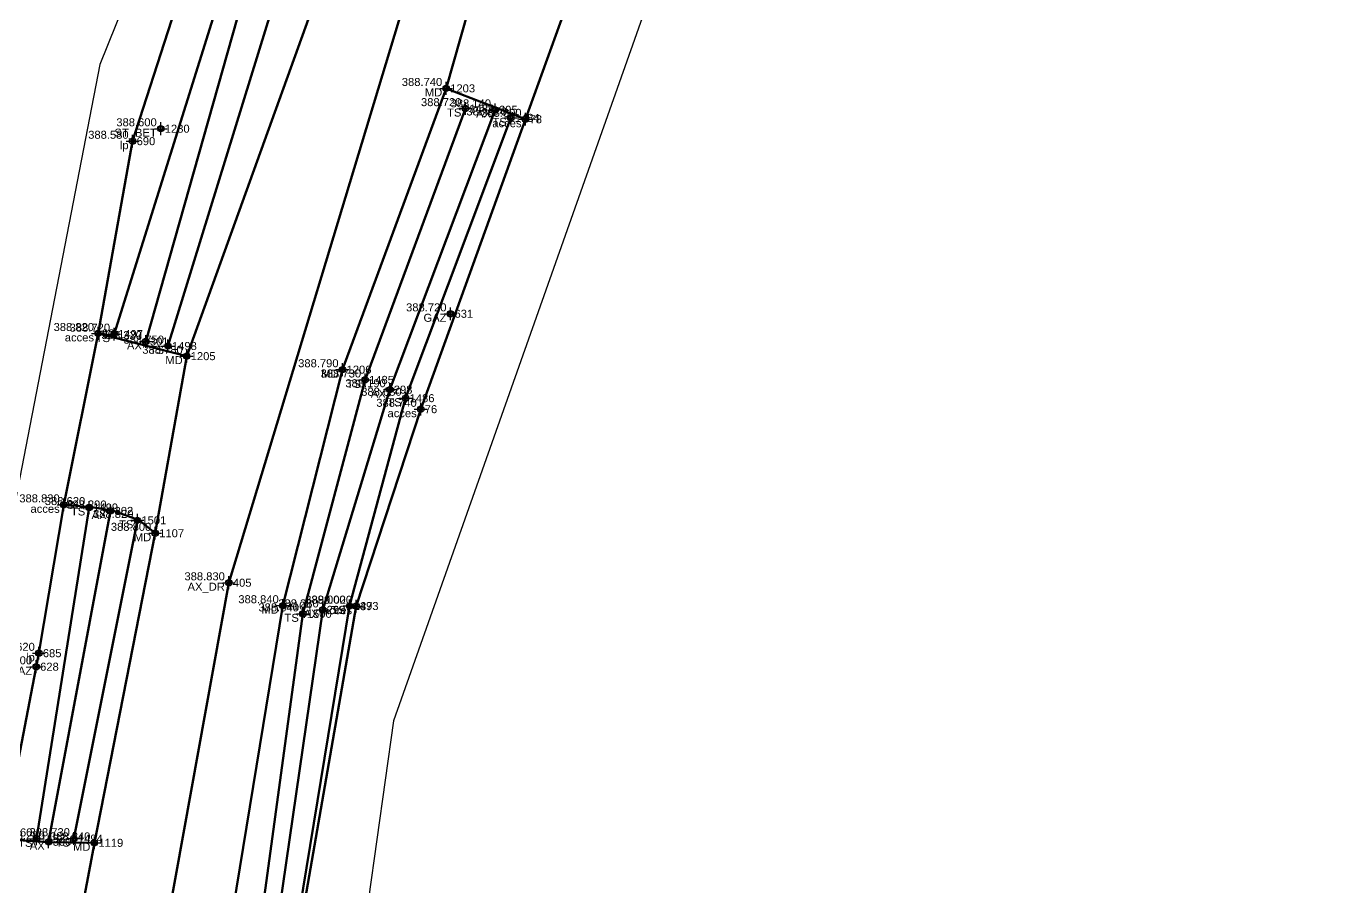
# Model space of a CAD drawing. Extents: x 396921 to 401273, y 555385 to 556691.
# Drawn here: x 400927.55 to 400968.64, y 555964.22 to 555991.08 of the extents above; entities that cross this region are included whole.
import ezdxf
from ezdxf.enums import TextEntityAlignment as Align

# ---------------------------------------------------------------- set-up
doc = ezdxf.new("R2010")
doc.units = 0
doc.header["$PDMODE"] = 34
doc.header["$PDSIZE"] = 0.2
for name, color, linetype in [('Boundary', 30, 'Continuous'), ('TOPO_CERC', 1, 'Continuous'), ('TOPO_CODE', 7, 'Continuous'), ('TOPO_ELEVATION', 7, 'Continuous'), ('TOPO_POINT_ID', 7, 'Continuous'), ('TOPO_POINTS', 7, 'Continuous'), ('TOPO_SYMBOL', 1, 'Continuous')]:
    doc.layers.add(name, color=color, linetype=linetype)
doc.layers.add('RO-LINES-LIN', color=7, linetype='Continuous', lineweight=25)
doc.styles.get("Standard").update_dxf_attribs({"font": 'arial.ttf'})

# ---------------------------------------------------------------- blocks, each defined once
blk = doc.blocks.new('PUNCTOPO')
at = {"layer": 'TOPO_CERC'}
blk.add_circle((0, 0), 0.25, dxfattribs=at)
at = {"layer": 'TOPO_SYMBOL'}
blk.add_point((0, 0), dxfattribs=at)

msp = doc.modelspace()

# ---------------------------------------------------------------- linework, layer by layer
at = {"layer": 'Boundary'}
for points in [[(401026.457, 556114.84), (401010.095, 556092.92), (400975.755, 556060.435), (400946.971, 556029.465), (400939.868, 556014.719), (400929.846, 555989.889), (400924.387, 555961.745), (400919.594, 555929.028), (400914.139, 555918.105), (400906.84, 555905.254)], [(401096.203, 555908.961), (401085.796, 555931.07), (401075.879, 555955.856), (401071.065, 555972.633), (401065.601, 555995.912), (401060.391, 556028.251), (401056.358, 556057.512), (401053.602, 556075.772), (401044.105, 556089.818), (401035.259, 556096.58), (401020.688, 556071.611), (401012.701, 556074.848), (401004.375, 556064.444), (400980.308, 556042.075), (400964.134, 556022.389), (400947.993, 555994.765), (400939.016, 555969.405), (400935.372, 555943.468), (400936.803, 555916.417), (400940.45, 555896.857)]]:
    msp.add_lwpolyline(points, dxfattribs=at)
at = {"layer": 'RO-LINES-LIN', "lineweight": 100}
for points in [[(401225.761, 556373.156, 383.79), (401216.085, 556351.497, 383.8), (401209.897, 556337.083, 383.87), (401203.299, 556320.181, 384.05), (401179.94, 556287.283, 384.42), (401153.228, 556254.978, 385.07), (401124.473, 556222.302, 385.73), (401086.722, 556181.654, 386.25), (401069.118, 556159.764, 386.97), (401036.302, 556112.167, 387.92), (401016.12, 556087.044, 388.06), (400978.164, 556050.801, 388.45), (400956.927, 556025.769, 388.5), (400940.861, 555996.772, 388.66), (400933.878, 555973.712, 388.83), (400927.98, 555941.206, 388.98), (400926.358, 555917.661, 389.16), (400924.894, 555909.885, 389.28)], [(401067.45, 556161.516, 386.93), (401028.827, 556107.521, 387.88), (401025.036, 556102.57, 387.92), (401019.635, 556095.618, 387.89), (401014.311, 556089.308, 387.92), (400995.252, 556070.383, 388.51), (400990.703, 556066.19, 388.61), (400976.718, 556052.464, 388.44), (400955.096, 556027.169, 388.48), (400950.236, 556019.716, 388.56), (400938.471, 555997.157, 388.67), (400932.561, 555980.785, 388.78), (400931.579, 555975.257, 388.8), (400929.678, 555965.593, 388.84), (400928.555, 555959.63, 388.87), (400925.572, 555941.425, 388.93), (400924.594, 555935.053, 388.94), (400923.821, 555924.483, 388.64), (400923.617, 555919.563, 388.7), (400921.173, 555914.476, 388.85)], [(401011.568, 556079.059, 387.99), (400997.397, 556065.018, 388.66), (400992.817, 556060.876, 388.63), (400979.897, 556048.973, 388.4), (400965.274, 556032.343, 388.33), (400959.21, 556024.379, 388.4), (400953.644, 556015.651, 388.53), (400950.164, 556009.911, 388.58), (400943.117, 555996.368, 388.62), (400941.82, 555993.218, 388.66), (400940.667, 555989.144, 388.74), (400937.43, 555980.364, 388.79), (400935.561, 555972.997, 388.84), (400930.303, 555940.943, 388.88), (400928.966, 555916.78, 389.14), (400929.609, 555910.614, 389.14)], [(400946.491, 556023.151, 388.29), (400935.624, 555998.504, 388.55), (400930.293, 555981.474, 388.72)], [(400945.922, 556022.748, 388.17), (400934.523, 555998.803, 388.59), (400930.872, 555987.496, 388.58), (400929.791, 555981.495, 388.82)], [(400931.287, 555981.243, 388.32), (400936.092, 555998.248, 388.15), (400947.23, 556022.95, 387.8)], [(400948.084, 556022.325, 388.47), (400937.14, 555997.824, 388.59), (400931.976, 555981.101, 388.75)], [(400940.667, 555989.144, 388.74), (400943.145, 555988.181, 388.6), (400944.493, 555991.943, 388.57), (400943.483, 555992.373, 388.603), (400941.82, 555993.218, 388.66)], [(400933.212, 555916.886, 389.1), (400933.212, 555916.886, 389.1), (400931.802, 555940.603, 388.87), (400936.188, 555972.742, 388.84), (400938.132, 555980.044, 388.73), (400941.266, 555988.514, 388.72)], [(400933.936, 555917.024, 388.65), (400933.936, 555917.024, 388.65), (400932.786, 555940.745, 388.66), (400933.909, 555952.832, 388.518), (400936.809, 555972.866, 388.28), (400938.903, 555979.739, 388.19), (400942.191, 555988.476, 388.14)], [(400942.684, 555988.224, 388.57), (400942.684, 555988.224, 388.57), (400939.399, 555979.473, 388.68), (400937.65, 555972.986, 389), (400934.189, 555951.945, 388.97), (400933.4, 555940.604, 388.78), (400933.99, 555927.416, 389.04), (400934.361, 555917.111, 388.89)], [(400935.31, 555916.921, 388.95), (400933.99, 555927.416, 389.04), (400934.015, 555940.782, 388.9), (400934.189, 555951.945, 388.97), (400937.852, 555972.98, 389.02), (400939.871, 555979.129, 388.74), (400939.871, 555979.129, 388.74), (400943.145, 555988.181, 388.6)], [(400932.561, 555980.785, 388.78), (400929.791, 555981.495, 388.82), (400928.72, 555976.145, 388.83), (400929.596, 555976.071, 388.821), (400930.274, 555975.961, 388.815), (400931.074, 555975.67, 388.806), (400931.579, 555975.257, 388.8)], [(400928.72, 555976.145, 388.83), (400927.942, 555971.512, 388.62), (400926.83, 555965.702, 388.55)], [(400929.517, 555976.061, 388.62), (400927.868, 555965.718, 388.56)], [(400928.25, 555965.626, 388.28), (400930.183, 555975.954, 388.29)], [(400931.021, 555975.66, 388.82), (400929.039, 555965.725, 388.73)], [(400929.678, 555965.593, 388.84), (400928.222, 555965.609, 388.692), (400926.83, 555965.702, 388.55), (400925.684, 555959.399, 388.72), (400927.248, 555960.095, 388.803), (400928.555, 555959.63, 388.87)]]:
    msp.add_polyline3d(points, dxfattribs=at)

# ---------------------------------------------------------------- block references
at = {"layer": 'TOPO_POINTS'}
ref = msp.add_blockref('PUNCTOPO', (400940.667, 555989.144, 388.74), dxfattribs=dict(at, xscale=0.25, yscale=0.25, zscale=0.25))
ref.add_attrib('POINT', '1203', dxfattribs={"layer": 'TOPO_POINT_ID', "height": 0.25}).set_placement((400940.792, 555989.144, 388.74), align=Align.MIDDLE_LEFT)
ref.add_attrib('ELEVATION', '388.740', dxfattribs={"layer": 'TOPO_ELEVATION', "height": 0.25}).set_placement((400940.542, 555989.144, 388.74), align=Align.BOTTOM_RIGHT)
ref.add_attrib('CODE', 'MD', dxfattribs={"layer": 'TOPO_CODE', "height": 0.25}).set_placement((400940.542, 555989.144, 388.74), align=Align.TOP_RIGHT)
ref = msp.add_blockref('PUNCTOPO', (400941.266, 555988.514, 388.72), dxfattribs=dict(at, xscale=0.25, yscale=0.25, zscale=0.25))
ref.add_attrib('POINT', '1482', dxfattribs={"layer": 'TOPO_POINT_ID', "height": 0.25}).set_placement((400941.391, 555988.514, 388.72), align=Align.MIDDLE_LEFT)
ref.add_attrib('ELEVATION', '388.720', dxfattribs={"layer": 'TOPO_ELEVATION', "height": 0.25}).set_placement((400941.141, 555988.514, 388.72), align=Align.BOTTOM_RIGHT)
ref.add_attrib('CODE', 'TS', dxfattribs={"layer": 'TOPO_CODE', "height": 0.25}).set_placement((400941.141, 555988.514, 388.72), align=Align.TOP_RIGHT)
ref = msp.add_blockref('PUNCTOPO', (400942.191, 555988.476, 388.14), dxfattribs=dict(at, xscale=0.25, yscale=0.25, zscale=0.25))
ref.add_attrib('POINT', '295', dxfattribs={"layer": 'TOPO_POINT_ID', "height": 0.25}).set_placement((400942.316, 555988.476, 388.14), align=Align.MIDDLE_LEFT)
ref.add_attrib('ELEVATION', '388.140', dxfattribs={"layer": 'TOPO_ELEVATION', "height": 0.25}).set_placement((400942.066, 555988.476, 388.14), align=Align.BOTTOM_RIGHT)
ref.add_attrib('CODE', 'AX', dxfattribs={"layer": 'TOPO_CODE', "height": 0.25}).set_placement((400942.066, 555988.476, 388.14), align=Align.TOP_RIGHT)
ref = msp.add_blockref('PUNCTOPO', (400942.684, 555988.224, 388.57), dxfattribs=dict(at, xscale=0.25, yscale=0.25, zscale=0.25))
ref.add_attrib('POINT', '1484', dxfattribs={"layer": 'TOPO_POINT_ID', "height": 0.25}).set_placement((400942.809, 555988.224, 388.57), align=Align.MIDDLE_LEFT)
ref.add_attrib('ELEVATION', '388.570', dxfattribs={"layer": 'TOPO_ELEVATION', "height": 0.25}).set_placement((400942.559, 555988.224, 388.57), align=Align.BOTTOM_RIGHT)
ref.add_attrib('CODE', 'TS', dxfattribs={"layer": 'TOPO_CODE', "height": 0.25}).set_placement((400942.559, 555988.224, 388.57), align=Align.TOP_RIGHT)
ref = msp.add_blockref('PUNCTOPO', (400943.145, 555988.181, 388.6), dxfattribs=dict(at, xscale=0.25, yscale=0.25, zscale=0.25))
ref.add_attrib('POINT', '78', dxfattribs={"layer": 'TOPO_POINT_ID', "height": 0.25}).set_placement((400943.27, 555988.181, 388.6), align=Align.MIDDLE_LEFT)
ref.add_attrib('ELEVATION', '388.600', dxfattribs={"layer": 'TOPO_ELEVATION', "height": 0.25}).set_placement((400943.02, 555988.181, 388.6), align=Align.BOTTOM_RIGHT)
ref.add_attrib('CODE', 'acces', dxfattribs={"layer": 'TOPO_CODE', "height": 0.25}).set_placement((400943.02, 555988.181, 388.6), align=Align.TOP_RIGHT)
ref = msp.add_blockref('PUNCTOPO', (400931.751, 555987.885, 388.6), dxfattribs=dict(at, xscale=0.25, yscale=0.25, zscale=0.25))
ref.add_attrib('POINT', '1280', dxfattribs={"layer": 'TOPO_POINT_ID', "height": 0.25}).set_placement((400931.876, 555987.885, 388.6), align=Align.MIDDLE_LEFT)
ref.add_attrib('ELEVATION', '388.600', dxfattribs={"layer": 'TOPO_ELEVATION', "height": 0.25}).set_placement((400931.626, 555987.885, 388.6), align=Align.BOTTOM_RIGHT)
ref.add_attrib('CODE', 'ST_BET', dxfattribs={"layer": 'TOPO_CODE', "height": 0.25}).set_placement((400931.626, 555987.885, 388.6), align=Align.TOP_RIGHT)
ref = msp.add_blockref('PUNCTOPO', (400930.872, 555987.496, 388.58), dxfattribs=dict(at, xscale=0.25, yscale=0.25, zscale=0.25))
ref.add_attrib('POINT', '690', dxfattribs={"layer": 'TOPO_POINT_ID', "height": 0.25}).set_placement((400930.997, 555987.496, 388.58), align=Align.MIDDLE_LEFT)
ref.add_attrib('ELEVATION', '388.580', dxfattribs={"layer": 'TOPO_ELEVATION', "height": 0.25}).set_placement((400930.747, 555987.496, 388.58), align=Align.BOTTOM_RIGHT)
ref.add_attrib('CODE', 'lp', dxfattribs={"layer": 'TOPO_CODE', "height": 0.25}).set_placement((400930.747, 555987.496, 388.58), align=Align.TOP_RIGHT)
ref = msp.add_blockref('PUNCTOPO', (400940.801, 555982.108, 388.72), dxfattribs=dict(at, xscale=0.25, yscale=0.25, zscale=0.25))
ref.add_attrib('POINT', '631', dxfattribs={"layer": 'TOPO_POINT_ID', "height": 0.25}).set_placement((400940.926, 555982.108, 388.72), align=Align.MIDDLE_LEFT)
ref.add_attrib('ELEVATION', '388.720', dxfattribs={"layer": 'TOPO_ELEVATION', "height": 0.25}).set_placement((400940.676, 555982.108, 388.72), align=Align.BOTTOM_RIGHT)
ref.add_attrib('CODE', 'GAZ', dxfattribs={"layer": 'TOPO_CODE', "height": 0.25}).set_placement((400940.676, 555982.108, 388.72), align=Align.TOP_RIGHT)
ref = msp.add_blockref('PUNCTOPO', (400929.791, 555981.495, 388.82), dxfattribs=dict(at, xscale=0.25, yscale=0.25, zscale=0.25))
ref.add_attrib('POINT', '82', dxfattribs={"layer": 'TOPO_POINT_ID', "height": 0.25}).set_placement((400929.916, 555981.495, 388.82), align=Align.MIDDLE_LEFT)
ref.add_attrib('ELEVATION', '388.820', dxfattribs={"layer": 'TOPO_ELEVATION', "height": 0.25}).set_placement((400929.666, 555981.495, 388.82), align=Align.BOTTOM_RIGHT)
ref.add_attrib('CODE', 'acces', dxfattribs={"layer": 'TOPO_CODE', "height": 0.25}).set_placement((400929.666, 555981.495, 388.82), align=Align.TOP_RIGHT)
ref = msp.add_blockref('PUNCTOPO', (400930.293, 555981.474, 388.72), dxfattribs=dict(at, xscale=0.25, yscale=0.25, zscale=0.25))
ref.add_attrib('POINT', '1497', dxfattribs={"layer": 'TOPO_POINT_ID', "height": 0.25}).set_placement((400930.418, 555981.474, 388.72), align=Align.MIDDLE_LEFT)
ref.add_attrib('ELEVATION', '388.720', dxfattribs={"layer": 'TOPO_ELEVATION', "height": 0.25}).set_placement((400930.168, 555981.474, 388.72), align=Align.BOTTOM_RIGHT)
ref.add_attrib('CODE', 'TS', dxfattribs={"layer": 'TOPO_CODE', "height": 0.25}).set_placement((400930.168, 555981.474, 388.72), align=Align.TOP_RIGHT)
ref = msp.add_blockref('PUNCTOPO', (400931.287, 555981.243, 388.32), dxfattribs=dict(at, xscale=0.25, yscale=0.25, zscale=0.25))
ref.add_attrib('POINT', '301', dxfattribs={"layer": 'TOPO_POINT_ID', "height": 0.25}).set_placement((400931.412, 555981.243, 388.32), align=Align.MIDDLE_LEFT)
ref.add_attrib('ELEVATION', '388.320', dxfattribs={"layer": 'TOPO_ELEVATION', "height": 0.25}).set_placement((400931.162, 555981.243, 388.32), align=Align.BOTTOM_RIGHT)
ref.add_attrib('CODE', 'AX', dxfattribs={"layer": 'TOPO_CODE', "height": 0.25}).set_placement((400931.162, 555981.243, 388.32), align=Align.TOP_RIGHT)
ref = msp.add_blockref('PUNCTOPO', (400931.976, 555981.101, 388.75), dxfattribs=dict(at, xscale=0.25, yscale=0.25, zscale=0.25))
ref.add_attrib('POINT', '1498', dxfattribs={"layer": 'TOPO_POINT_ID', "height": 0.25}).set_placement((400932.101, 555981.101, 388.75), align=Align.MIDDLE_LEFT)
ref.add_attrib('ELEVATION', '388.750', dxfattribs={"layer": 'TOPO_ELEVATION', "height": 0.25}).set_placement((400931.851, 555981.101, 388.75), align=Align.BOTTOM_RIGHT)
ref.add_attrib('CODE', 'TS', dxfattribs={"layer": 'TOPO_CODE', "height": 0.25}).set_placement((400931.851, 555981.101, 388.75), align=Align.TOP_RIGHT)
ref = msp.add_blockref('PUNCTOPO', (400932.561, 555980.785, 388.78), dxfattribs=dict(at, xscale=0.25, yscale=0.25, zscale=0.25))
ref.add_attrib('POINT', '1205', dxfattribs={"layer": 'TOPO_POINT_ID', "height": 0.25}).set_placement((400932.686, 555980.785, 388.78), align=Align.MIDDLE_LEFT)
ref.add_attrib('ELEVATION', '388.780', dxfattribs={"layer": 'TOPO_ELEVATION', "height": 0.25}).set_placement((400932.436, 555980.785, 388.78), align=Align.BOTTOM_RIGHT)
ref.add_attrib('CODE', 'MD', dxfattribs={"layer": 'TOPO_CODE', "height": 0.25}).set_placement((400932.436, 555980.785, 388.78), align=Align.TOP_RIGHT)
ref = msp.add_blockref('PUNCTOPO', (400937.43, 555980.364, 388.79), dxfattribs=dict(at, xscale=0.25, yscale=0.25, zscale=0.25))
ref.add_attrib('POINT', '1206', dxfattribs={"layer": 'TOPO_POINT_ID', "height": 0.25}).set_placement((400937.555, 555980.364, 388.79), align=Align.MIDDLE_LEFT)
ref.add_attrib('ELEVATION', '388.790', dxfattribs={"layer": 'TOPO_ELEVATION', "height": 0.25}).set_placement((400937.305, 555980.364, 388.79), align=Align.BOTTOM_RIGHT)
ref.add_attrib('CODE', 'MD', dxfattribs={"layer": 'TOPO_CODE', "height": 0.25}).set_placement((400937.305, 555980.364, 388.79), align=Align.TOP_RIGHT)
ref = msp.add_blockref('PUNCTOPO', (400938.132, 555980.044, 388.73), dxfattribs=dict(at, xscale=0.25, yscale=0.25, zscale=0.25))
ref.add_attrib('POINT', '1485', dxfattribs={"layer": 'TOPO_POINT_ID', "height": 0.25}).set_placement((400938.257, 555980.044, 388.73), align=Align.MIDDLE_LEFT)
ref.add_attrib('ELEVATION', '388.730', dxfattribs={"layer": 'TOPO_ELEVATION', "height": 0.25}).set_placement((400938.007, 555980.044, 388.73), align=Align.BOTTOM_RIGHT)
ref.add_attrib('CODE', 'TS', dxfattribs={"layer": 'TOPO_CODE', "height": 0.25}).set_placement((400938.007, 555980.044, 388.73), align=Align.TOP_RIGHT)
ref = msp.add_blockref('PUNCTOPO', (400938.903, 555979.739, 388.19), dxfattribs=dict(at, xscale=0.25, yscale=0.25, zscale=0.25))
ref.add_attrib('POINT', '298', dxfattribs={"layer": 'TOPO_POINT_ID', "height": 0.25}).set_placement((400939.028, 555979.739, 388.19), align=Align.MIDDLE_LEFT)
ref.add_attrib('ELEVATION', '388.190', dxfattribs={"layer": 'TOPO_ELEVATION', "height": 0.25}).set_placement((400938.778, 555979.739, 388.19), align=Align.BOTTOM_RIGHT)
ref.add_attrib('CODE', 'AX', dxfattribs={"layer": 'TOPO_CODE', "height": 0.25}).set_placement((400938.778, 555979.739, 388.19), align=Align.TOP_RIGHT)
ref = msp.add_blockref('PUNCTOPO', (400939.399, 555979.473, 388.68), dxfattribs=dict(at, xscale=0.25, yscale=0.25, zscale=0.25))
ref.add_attrib('POINT', '1486', dxfattribs={"layer": 'TOPO_POINT_ID', "height": 0.25}).set_placement((400939.524, 555979.473, 388.68), align=Align.MIDDLE_LEFT)
ref.add_attrib('ELEVATION', '388.680', dxfattribs={"layer": 'TOPO_ELEVATION', "height": 0.25}).set_placement((400939.274, 555979.473, 388.68), align=Align.BOTTOM_RIGHT)
ref.add_attrib('CODE', 'TS', dxfattribs={"layer": 'TOPO_CODE', "height": 0.25}).set_placement((400939.274, 555979.473, 388.68), align=Align.TOP_RIGHT)
ref = msp.add_blockref('PUNCTOPO', (400939.871, 555979.129, 388.74), dxfattribs=dict(at, xscale=0.25, yscale=0.25, zscale=0.25))
ref.add_attrib('POINT', '76', dxfattribs={"layer": 'TOPO_POINT_ID', "height": 0.25}).set_placement((400939.996, 555979.129, 388.74), align=Align.MIDDLE_LEFT)
ref.add_attrib('ELEVATION', '388.740', dxfattribs={"layer": 'TOPO_ELEVATION', "height": 0.25}).set_placement((400939.746, 555979.129, 388.74), align=Align.BOTTOM_RIGHT)
ref.add_attrib('CODE', 'acces', dxfattribs={"layer": 'TOPO_CODE', "height": 0.25}).set_placement((400939.746, 555979.129, 388.74), align=Align.TOP_RIGHT)
ref = msp.add_blockref('PUNCTOPO', (400928.72, 555976.145, 388.83), dxfattribs=dict(at, xscale=0.25, yscale=0.25, zscale=0.25))
ref.add_attrib('POINT', '81', dxfattribs={"layer": 'TOPO_POINT_ID', "height": 0.25}).set_placement((400928.845, 555976.145, 388.83), align=Align.MIDDLE_LEFT)
ref.add_attrib('ELEVATION', '388.830', dxfattribs={"layer": 'TOPO_ELEVATION', "height": 0.25}).set_placement((400928.595, 555976.145, 388.83), align=Align.BOTTOM_RIGHT)
ref.add_attrib('CODE', 'acces', dxfattribs={"layer": 'TOPO_CODE', "height": 0.25}).set_placement((400928.595, 555976.145, 388.83), align=Align.TOP_RIGHT)
ref = msp.add_blockref('PUNCTOPO', (400929.517, 555976.061, 388.62), dxfattribs=dict(at, xscale=0.25, yscale=0.25, zscale=0.25))
ref.add_attrib('POINT', '1499', dxfattribs={"layer": 'TOPO_POINT_ID', "height": 0.25}).set_placement((400929.642, 555976.061, 388.62), align=Align.MIDDLE_LEFT)
ref.add_attrib('ELEVATION', '388.620', dxfattribs={"layer": 'TOPO_ELEVATION', "height": 0.25}).set_placement((400929.392, 555976.061, 388.62), align=Align.BOTTOM_RIGHT)
ref.add_attrib('CODE', 'TS', dxfattribs={"layer": 'TOPO_CODE', "height": 0.25}).set_placement((400929.392, 555976.061, 388.62), align=Align.TOP_RIGHT)
ref = msp.add_blockref('PUNCTOPO', (400930.183, 555975.954, 388.29), dxfattribs=dict(at, xscale=0.25, yscale=0.25, zscale=0.25))
ref.add_attrib('POINT', '302', dxfattribs={"layer": 'TOPO_POINT_ID', "height": 0.25}).set_placement((400930.308, 555975.954, 388.29), align=Align.MIDDLE_LEFT)
ref.add_attrib('ELEVATION', '388.290', dxfattribs={"layer": 'TOPO_ELEVATION', "height": 0.25}).set_placement((400930.058, 555975.954, 388.29), align=Align.BOTTOM_RIGHT)
ref.add_attrib('CODE', 'AX', dxfattribs={"layer": 'TOPO_CODE', "height": 0.25}).set_placement((400930.058, 555975.954, 388.29), align=Align.TOP_RIGHT)
ref = msp.add_blockref('PUNCTOPO', (400931.021, 555975.66, 388.82), dxfattribs=dict(at, xscale=0.25, yscale=0.25, zscale=0.25))
ref.add_attrib('POINT', '1501', dxfattribs={"layer": 'TOPO_POINT_ID', "height": 0.25}).set_placement((400931.146, 555975.66, 388.82), align=Align.MIDDLE_LEFT)
ref.add_attrib('ELEVATION', '388.820', dxfattribs={"layer": 'TOPO_ELEVATION', "height": 0.25}).set_placement((400930.896, 555975.66, 388.82), align=Align.BOTTOM_RIGHT)
ref.add_attrib('CODE', 'TS', dxfattribs={"layer": 'TOPO_CODE', "height": 0.25}).set_placement((400930.896, 555975.66, 388.82), align=Align.TOP_RIGHT)
ref = msp.add_blockref('PUNCTOPO', (400931.579, 555975.257, 388.8), dxfattribs=dict(at, xscale=0.25, yscale=0.25, zscale=0.25))
ref.add_attrib('POINT', '1107', dxfattribs={"layer": 'TOPO_POINT_ID', "height": 0.25}).set_placement((400931.704, 555975.257, 388.8), align=Align.MIDDLE_LEFT)
ref.add_attrib('ELEVATION', '388.800', dxfattribs={"layer": 'TOPO_ELEVATION', "height": 0.25}).set_placement((400931.454, 555975.257, 388.8), align=Align.BOTTOM_RIGHT)
ref.add_attrib('CODE', 'MD', dxfattribs={"layer": 'TOPO_CODE', "height": 0.25}).set_placement((400931.454, 555975.257, 388.8), align=Align.TOP_RIGHT)
ref = msp.add_blockref('PUNCTOPO', (400933.878, 555973.712, 388.83), dxfattribs=dict(at, xscale=0.25, yscale=0.25, zscale=0.25))
ref.add_attrib('POINT', '405', dxfattribs={"layer": 'TOPO_POINT_ID', "height": 0.25}).set_placement((400934.003, 555973.712, 388.83), align=Align.MIDDLE_LEFT)
ref.add_attrib('ELEVATION', '388.830', dxfattribs={"layer": 'TOPO_ELEVATION', "height": 0.25}).set_placement((400933.753, 555973.712, 388.83), align=Align.BOTTOM_RIGHT)
ref.add_attrib('CODE', 'AX_DR', dxfattribs={"layer": 'TOPO_CODE', "height": 0.25}).set_placement((400933.753, 555973.712, 388.83), align=Align.TOP_RIGHT)
ref = msp.add_blockref('PUNCTOPO', (400935.561, 555972.997, 388.84), dxfattribs=dict(at, xscale=0.25, yscale=0.25, zscale=0.25))
ref.add_attrib('POINT', '1104', dxfattribs={"layer": 'TOPO_POINT_ID', "height": 0.25}).set_placement((400935.686, 555972.997, 388.84), align=Align.MIDDLE_LEFT)
ref.add_attrib('ELEVATION', '388.840', dxfattribs={"layer": 'TOPO_ELEVATION', "height": 0.25}).set_placement((400935.436, 555972.997, 388.84), align=Align.BOTTOM_RIGHT)
ref.add_attrib('CODE', 'MD', dxfattribs={"layer": 'TOPO_CODE', "height": 0.25}).set_placement((400935.436, 555972.997, 388.84), align=Align.TOP_RIGHT)
ref = msp.add_blockref('PUNCTOPO', (400937.65, 555972.986, 389), dxfattribs=dict(at, xscale=0.25, yscale=0.25, zscale=0.25))
ref.add_attrib('POINT', '1493', dxfattribs={"layer": 'TOPO_POINT_ID', "height": 0.25}).set_placement((400937.775, 555972.986, 389), align=Align.MIDDLE_LEFT)
ref.add_attrib('ELEVATION', '389.000', dxfattribs={"layer": 'TOPO_ELEVATION', "height": 0.25}).set_placement((400937.525, 555972.986, 389), align=Align.BOTTOM_RIGHT)
ref.add_attrib('CODE', 'TS', dxfattribs={"layer": 'TOPO_CODE', "height": 0.25}).set_placement((400937.525, 555972.986, 389), align=Align.TOP_RIGHT)
ref = msp.add_blockref('PUNCTOPO', (400937.852, 555972.98, 389.02), dxfattribs=dict(at, xscale=0.25, yscale=0.25, zscale=0.25))
ref.add_attrib('POINT', '37', dxfattribs={"layer": 'TOPO_POINT_ID', "height": 0.25}).set_placement((400937.977, 555972.98, 389.02), align=Align.MIDDLE_LEFT)
ref.add_attrib('ELEVATION', '389.020', dxfattribs={"layer": 'TOPO_ELEVATION', "height": 0.25}).set_placement((400937.727, 555972.98, 389.02), align=Align.BOTTOM_RIGHT)
ref.add_attrib('CODE', 'acces', dxfattribs={"layer": 'TOPO_CODE', "height": 0.25}).set_placement((400937.727, 555972.98, 389.02), align=Align.TOP_RIGHT)
ref = msp.add_blockref('PUNCTOPO', (400936.188, 555972.742, 388.84), dxfattribs=dict(at, xscale=0.25, yscale=0.25, zscale=0.25))
ref.add_attrib('POINT', '1500', dxfattribs={"layer": 'TOPO_POINT_ID', "height": 0.25}).set_placement((400936.313, 555972.742, 388.84), align=Align.MIDDLE_LEFT)
ref.add_attrib('ELEVATION', '388.840', dxfattribs={"layer": 'TOPO_ELEVATION', "height": 0.25}).set_placement((400936.063, 555972.742, 388.84), align=Align.BOTTOM_RIGHT)
ref.add_attrib('CODE', 'TS', dxfattribs={"layer": 'TOPO_CODE', "height": 0.25}).set_placement((400936.063, 555972.742, 388.84), align=Align.TOP_RIGHT)
ref = msp.add_blockref('PUNCTOPO', (400936.809, 555972.866, 388.28), dxfattribs=dict(at, xscale=0.25, yscale=0.25, zscale=0.25))
ref.add_attrib('POINT', '299', dxfattribs={"layer": 'TOPO_POINT_ID', "height": 0.25}).set_placement((400936.934, 555972.866, 388.28), align=Align.MIDDLE_LEFT)
ref.add_attrib('ELEVATION', '388.280', dxfattribs={"layer": 'TOPO_ELEVATION', "height": 0.25}).set_placement((400936.684, 555972.866, 388.28), align=Align.BOTTOM_RIGHT)
ref.add_attrib('CODE', 'AX', dxfattribs={"layer": 'TOPO_CODE', "height": 0.25}).set_placement((400936.684, 555972.866, 388.28), align=Align.TOP_RIGHT)
ref = msp.add_blockref('PUNCTOPO', (400927.942, 555971.512, 388.62), dxfattribs=dict(at, xscale=0.25, yscale=0.25, zscale=0.25))
ref.add_attrib('POINT', '685', dxfattribs={"layer": 'TOPO_POINT_ID', "height": 0.25}).set_placement((400928.067, 555971.512, 388.62), align=Align.MIDDLE_LEFT)
ref.add_attrib('ELEVATION', '388.620', dxfattribs={"layer": 'TOPO_ELEVATION', "height": 0.25}).set_placement((400927.817, 555971.512, 388.62), align=Align.BOTTOM_RIGHT)
ref.add_attrib('CODE', 'lp', dxfattribs={"layer": 'TOPO_CODE', "height": 0.25}).set_placement((400927.817, 555971.512, 388.62), align=Align.TOP_RIGHT)
ref = msp.add_blockref('PUNCTOPO', (400927.858, 555971.09, 388.6), dxfattribs=dict(at, xscale=0.25, yscale=0.25, zscale=0.25))
ref.add_attrib('POINT', '628', dxfattribs={"layer": 'TOPO_POINT_ID', "height": 0.25}).set_placement((400927.983, 555971.09, 388.6), align=Align.MIDDLE_LEFT)
ref.add_attrib('ELEVATION', '388.600', dxfattribs={"layer": 'TOPO_ELEVATION', "height": 0.25}).set_placement((400927.733, 555971.09, 388.6), align=Align.BOTTOM_RIGHT)
ref.add_attrib('CODE', 'GAZ', dxfattribs={"layer": 'TOPO_CODE', "height": 0.25}).set_placement((400927.733, 555971.09, 388.6), align=Align.TOP_RIGHT)
ref = msp.add_blockref('PUNCTOPO', (400927.868, 555965.718, 388.56), dxfattribs=dict(at, xscale=0.25, yscale=0.25, zscale=0.25))
ref.add_attrib('POINT', '1492', dxfattribs={"layer": 'TOPO_POINT_ID', "height": 0.25}).set_placement((400927.993, 555965.718, 388.56), align=Align.MIDDLE_LEFT)
ref.add_attrib('ELEVATION', '388.560', dxfattribs={"layer": 'TOPO_ELEVATION', "height": 0.25}).set_placement((400927.743, 555965.718, 388.56), align=Align.BOTTOM_RIGHT)
ref.add_attrib('CODE', 'TS', dxfattribs={"layer": 'TOPO_CODE', "height": 0.25}).set_placement((400927.743, 555965.718, 388.56), align=Align.TOP_RIGHT)
ref = msp.add_blockref('PUNCTOPO', (400928.25, 555965.626, 388.28), dxfattribs=dict(at, xscale=0.25, yscale=0.25, zscale=0.25))
ref.add_attrib('POINT', '300', dxfattribs={"layer": 'TOPO_POINT_ID', "height": 0.25}).set_placement((400928.375, 555965.626, 388.28), align=Align.MIDDLE_LEFT)
ref.add_attrib('ELEVATION', '388.280', dxfattribs={"layer": 'TOPO_ELEVATION', "height": 0.25}).set_placement((400928.125, 555965.626, 388.28), align=Align.BOTTOM_RIGHT)
ref.add_attrib('CODE', 'AX', dxfattribs={"layer": 'TOPO_CODE', "height": 0.25}).set_placement((400928.125, 555965.626, 388.28), align=Align.TOP_RIGHT)
ref = msp.add_blockref('PUNCTOPO', (400929.039, 555965.725, 388.73), dxfattribs=dict(at, xscale=0.25, yscale=0.25, zscale=0.25))
ref.add_attrib('POINT', '1494', dxfattribs={"layer": 'TOPO_POINT_ID', "height": 0.25}).set_placement((400929.164, 555965.725, 388.73), align=Align.MIDDLE_LEFT)
ref.add_attrib('ELEVATION', '388.730', dxfattribs={"layer": 'TOPO_ELEVATION', "height": 0.25}).set_placement((400928.914, 555965.725, 388.73), align=Align.BOTTOM_RIGHT)
ref.add_attrib('CODE', 'TS', dxfattribs={"layer": 'TOPO_CODE', "height": 0.25}).set_placement((400928.914, 555965.725, 388.73), align=Align.TOP_RIGHT)
ref = msp.add_blockref('PUNCTOPO', (400929.678, 555965.593, 388.84), dxfattribs=dict(at, xscale=0.25, yscale=0.25, zscale=0.25))
ref.add_attrib('POINT', '1119', dxfattribs={"layer": 'TOPO_POINT_ID', "height": 0.25}).set_placement((400929.803, 555965.593, 388.84), align=Align.MIDDLE_LEFT)
ref.add_attrib('ELEVATION', '388.840', dxfattribs={"layer": 'TOPO_ELEVATION', "height": 0.25}).set_placement((400929.553, 555965.593, 388.84), align=Align.BOTTOM_RIGHT)
ref.add_attrib('CODE', 'MD', dxfattribs={"layer": 'TOPO_CODE', "height": 0.25}).set_placement((400929.553, 555965.593, 388.84), align=Align.TOP_RIGHT)

doc.saveas('drawing.dxf')
